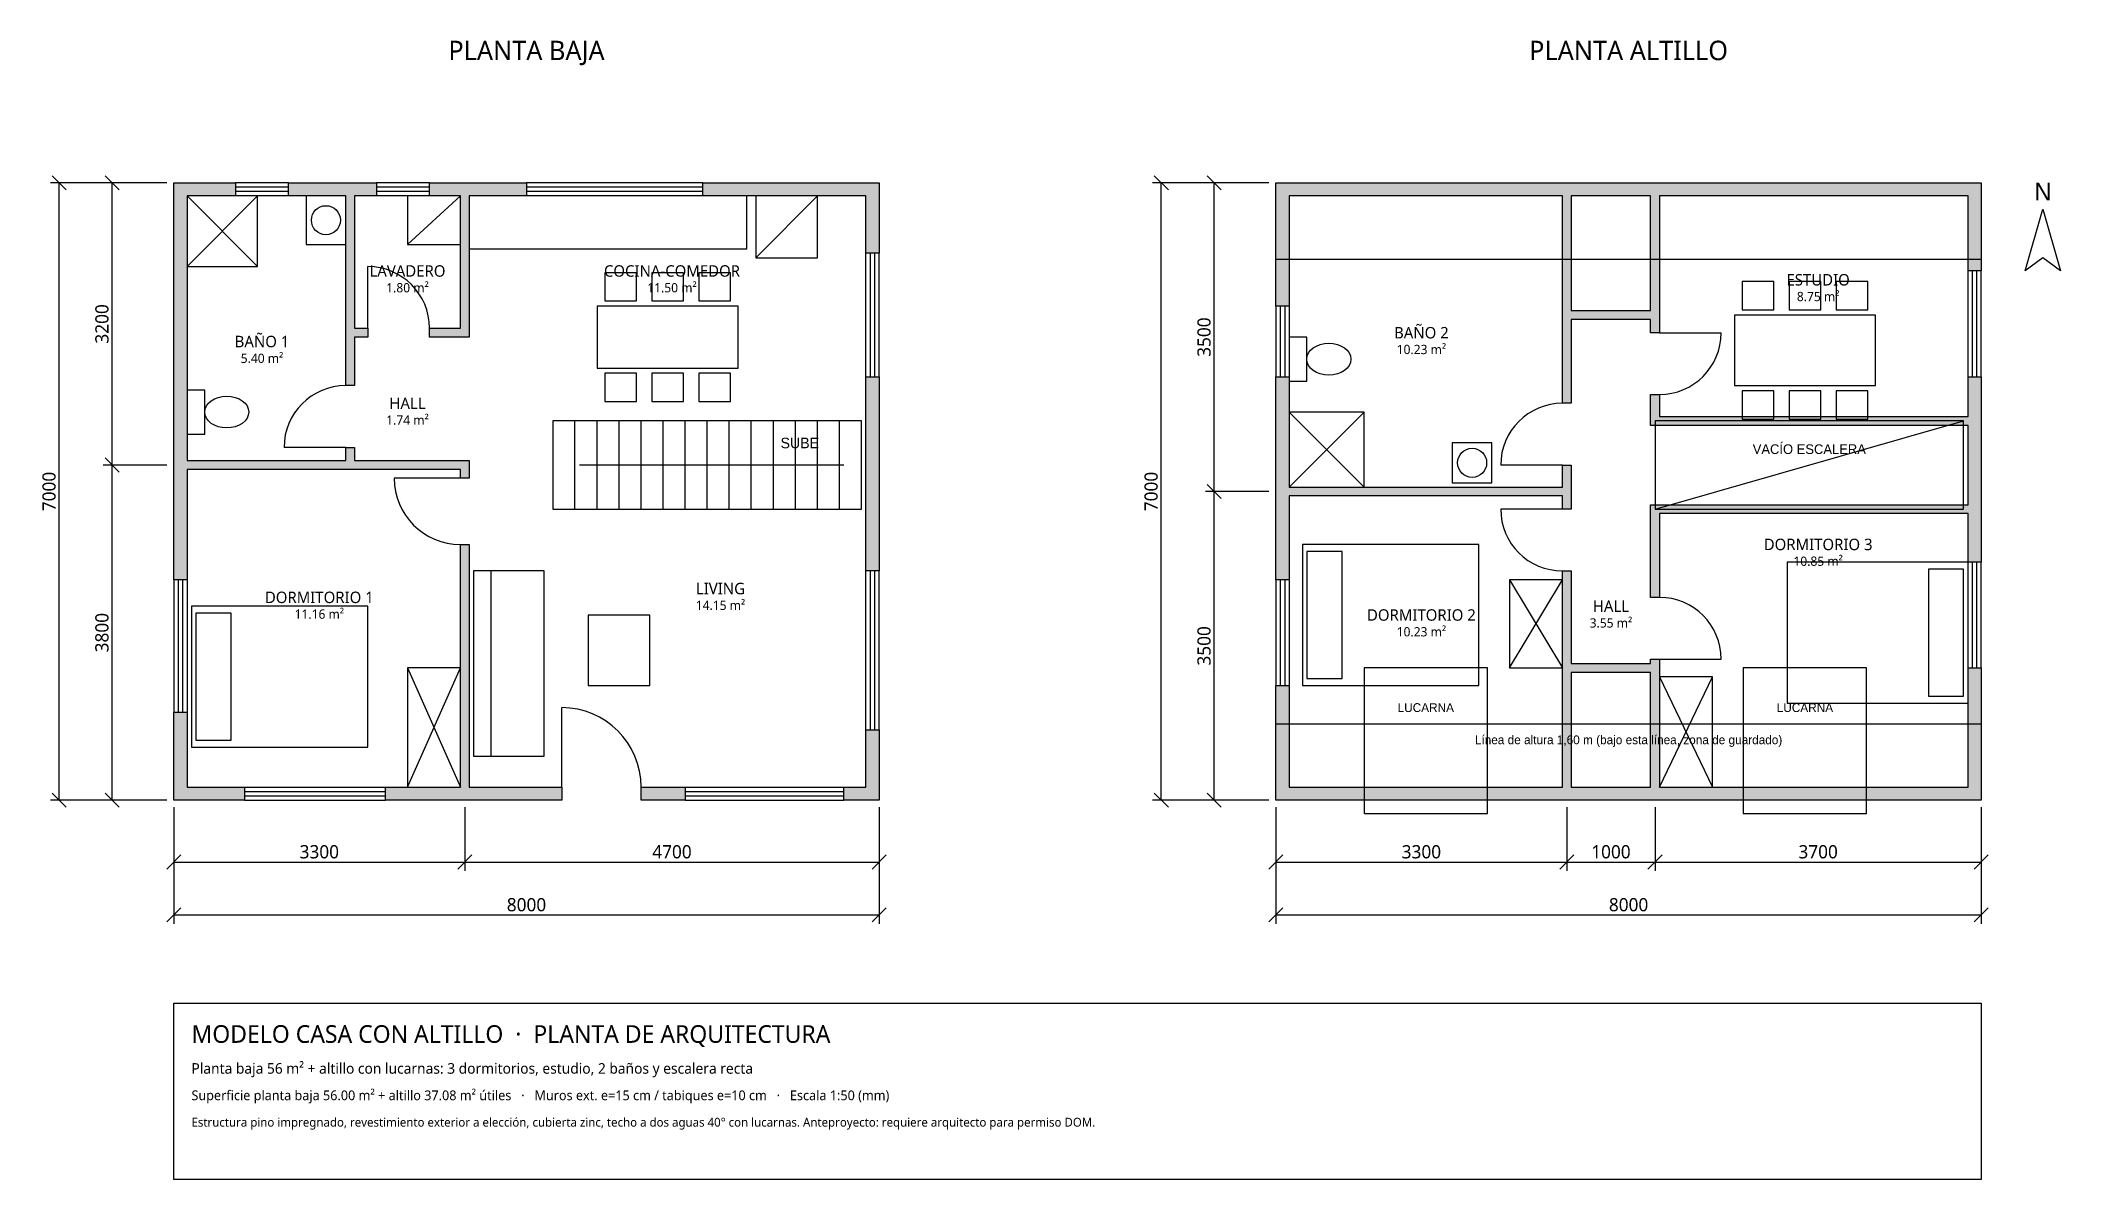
# Model space of a CAD drawing. Header units: millimetres. Extents: x -1513 to 21400, y -4300 to 8613.
import ezdxf
from ezdxf.enums import TextEntityAlignment as Align

# ---------------------------------------------------------------- set-up
doc = ezdxf.new("R2010")
doc.units = ezdxf.units.MM
doc.linetypes.add('DASHED', pattern=[1.524, 1.27, -0.254])
for name, color, linetype in [('ARTEFACTOS', 6, 'Continuous'), ('AUXILIAR', 30, 'Continuous'), ('COTAS', 1, 'Continuous'), ('MOBILIARIO', 8, 'Continuous'), ('MUROS', 7, 'Continuous'), ('PUERTAS', 3, 'Continuous'), ('ROTULO', 7, 'Continuous'), ('TEXTO', 2, 'Continuous'), ('VENTANAS', 4, 'Continuous')]:
    doc.layers.add(name, color=color, linetype=linetype)
doc.styles.add('OpenSans', font='OpenSans-Regular.ttf')
doc.dimstyles.new('COTAS', dxfattribs={"dimtxt": 150, "dimasz": 0, "dimexe": 100, "dimexo": 80, "dimgap": 40, "dimtad": 1, "dimdec": 0, "dimtxsty": 'OpenSans', "dimtsz": 80, "dimcen": 2.5, "dimclrd": 1, "dimclre": 1, "dimazin": 3, "dimtfac": 1, "dimtmove": 0, "dimatfit": 3})

msp = doc.modelspace()

# ---------------------------------------------------------------- hatches: boundary and pattern name
at = {"layer": 'MUROS'}
h = msp.add_hatch(color=252, dxfattribs=at)
h.dxf.hatch_style = 1
h.paths.add_polyline_path([(0, 3750), (0, 3850), (0, 7000), (700, 7000), (700, 6850), (150, 6850), (150, 3850), (1950, 3850), (1950, 4000), (2050, 4000), (2050, 3850), (3250, 3850), (3350, 3850), (3350, 3750), (3350, 3650), (3250, 3650), (3250, 3750), (2050, 3750), (1950, 3750), (150, 3750), (150, 2500), (0, 2500)])
h = msp.add_hatch(color=252, dxfattribs=at)
h.dxf.hatch_style = 1
h.paths.add_polyline_path([(1950, 7000), (2050, 7000), (2300, 7000), (2300, 6850), (2050, 6850), (2050, 5350), (2200, 5350), (2200, 5250), (2050, 5250), (2050, 4700), (1950, 4700), (1950, 5250), (1950, 5350), (1950, 6850), (1300, 6850), (1300, 7000)])
h = msp.add_hatch(color=252, dxfattribs=at)
h.dxf.hatch_style = 1
h.paths.add_polyline_path([(3250, 7000), (3350, 7000), (4000, 7000), (4000, 6850), (3350, 6850), (3350, 5350), (3350, 5250), (3250, 5250), (2900, 5250), (2900, 5350), (3250, 5350), (3250, 6850), (2900, 6850), (2900, 7000)])
h = msp.add_hatch(color=252, dxfattribs=at)
h.dxf.hatch_style = 1
h.paths.add_polyline_path([(8000, 7000), (8000, 6200), (7850, 6200), (7850, 6850), (6000, 6850), (6000, 7000)])
h = msp.add_hatch(color=252, dxfattribs=at)
h.dxf.hatch_style = 1
h.paths.add_polyline_path([(12500, 7000), (15750, 7000), (15850, 7000), (16750, 7000), (16850, 7000), (20500, 7000), (20500, 6000), (20350, 6000), (20350, 6850), (16850, 6850), (16850, 5550), (16850, 5450), (16850, 5300), (16750, 5300), (16750, 5450), (15850, 5450), (15850, 4500), (15750, 4500), (15750, 5450), (15750, 5550), (15750, 6850), (12650, 6850), (12650, 5600), (12500, 5600)])
h.paths.add_polyline_path([(16750, 5550), (16750, 6850), (15850, 6850), (15850, 5550)], flags=16)
h = msp.add_hatch(color=252, dxfattribs=at)
h.dxf.hatch_style = 1
h.paths.add_polyline_path([(8000, 2600), (7850, 2600), (7850, 4800), (8000, 4800)])
h = msp.add_hatch(color=252, dxfattribs=at)
h.dxf.hatch_style = 1
h.paths.add_polyline_path([(12500, 3450), (12500, 3550), (12500, 4800), (12650, 4800), (12650, 3550), (15750, 3550), (15750, 3800), (15850, 3800), (15850, 3550), (15850, 3450), (15850, 3300), (15750, 3300), (15750, 3450), (12650, 3450), (12650, 2500), (12500, 2500)])
h = msp.add_hatch(color=252, dxfattribs=at)
h.dxf.hatch_style = 1
h.paths.add_polyline_path([(20500, 2700), (20350, 2700), (20350, 3250), (16850, 3250), (16850, 2300), (16750, 2300), (16750, 3250), (16750, 3350), (16850, 3350), (20350, 3350), (20350, 4250), (16850, 4250), (16750, 4250), (16750, 4350), (16750, 4600), (16850, 4600), (16850, 4350), (20350, 4350), (20350, 4800), (20500, 4800), (20500, 4350), (20500, 4250), (20500, 3350), (20500, 3250)])
h = msp.add_hatch(color=252, dxfattribs=at)
h.dxf.hatch_style = 1
h.paths.add_polyline_path([(3350, 0), (3250, 0), (2400, 0), (2400, 150), (3250, 150), (3250, 2900), (3350, 2900), (3350, 150), (4400, 150), (4400, 0)])
h = msp.add_hatch(color=252, dxfattribs=at)
h.dxf.hatch_style = 1
h.paths.add_polyline_path([(20500, 0), (16850, 0), (16750, 0), (15850, 0), (15750, 0), (12500, 0), (12500, 1300), (12650, 1300), (12650, 150), (15750, 150), (15750, 1450), (15750, 1550), (15750, 2600), (15850, 2600), (15850, 1550), (16750, 1550), (16750, 1600), (16850, 1600), (16850, 1550), (16850, 1450), (16850, 150), (20350, 150), (20350, 1500), (20500, 1500)])
h.paths.add_polyline_path([(15850, 1450), (15850, 150), (16750, 150), (16750, 1450)], flags=16)
h = msp.add_hatch(color=252, dxfattribs=at)
h.dxf.hatch_style = 1
h.paths.add_polyline_path([(0, 1000), (150, 1000), (150, 150), (800, 150), (800, 0), (0, 0)])
h = msp.add_hatch(color=252, dxfattribs=at)
h.dxf.hatch_style = 1
h.paths.add_polyline_path([(8000, 0), (7600, 0), (7600, 150), (7850, 150), (7850, 800), (8000, 800)])
h = msp.add_hatch(color=252, dxfattribs=at)
h.dxf.hatch_style = 1
h.paths.add_polyline_path([(5300, 0), (5300, 150), (5800, 150), (5800, 0)])

# ---------------------------------------------------------------- linework, layer by layer
at = {"layer": 'ARTEFACTOS'}
for p, q in [((150, 6050), (950, 6850)), ((150, 6850), (950, 6050)), ((2650, 6300), (3250, 6850)), ((6600, 6150), (7300, 6850)), ((12650, 3550), (13500, 4400)), ((12650, 4400), (13500, 3550))]:
    msp.add_line(p, q, dxfattribs=at)
for points in [[(150, 6050), (950, 6050), (950, 6850), (150, 6850)], [(1500, 6300), (1950, 6300), (1950, 6850), (1500, 6850)], [(2650, 6300), (3250, 6300), (3250, 6850), (2650, 6850)], [(6600, 6150), (7300, 6150), (7300, 6850), (6600, 6850)], [(12650, 4750), (12850, 4750), (12850, 5250), (12650, 5250)], [(150, 4150), (350, 4150), (350, 4650), (150, 4650)], [(12650, 3550), (13500, 3550), (13500, 4400), (12650, 4400)], [(14500, 3600), (14950, 3600), (14950, 4050), (14500, 4050)]]:
    msp.add_lwpolyline(points, close=True, dxfattribs=at)
for centre in [(1725, 6575), (14725, 3825)]:
    msp.add_circle(centre, 165, dxfattribs=at)
for centre in [(13100, 5000), (600, 4400)]:
    msp.add_ellipse(centre, major_axis=(250, 0), ratio=0.72, dxfattribs=at)
at = {"layer": 'AUXILIAR', "linetype": 'DASHED'}
for p, q in [((12500, 6134.9), (20500, 6134.9)), ((12500, 865.1), (20500, 865.1))]:
    msp.add_line(p, q, dxfattribs=at)
at = {"layer": 'AUXILIAR'}
for p, q in [((4550, 3300), (4550, 4300)), ((4800, 3300), (4800, 4300)), ((5050, 3300), (5050, 4300)), ((5300, 3300), (5300, 4300)), ((5550, 3300), (5550, 4300)), ((5800, 3300), (5800, 4300)), ((6050, 3300), (6050, 4300)), ((6300, 3300), (6300, 4300)), ((6550, 3300), (6550, 4300)), ((6800, 3300), (6800, 4300)), ((7050, 3300), (7050, 4300)), ((7300, 3300), (7300, 4300)), ((7550, 3300), (7550, 4300)), ((16800, 3300), (20300, 4300)), ((7600, 3800), (4600, 3800))]:
    msp.add_line(p, q, dxfattribs=at)
msp.add_lwpolyline([(4300, 3300), (7800, 3300), (7800, 4300), (4300, 4300)], close=True, dxfattribs=at)
at = {"layer": 'AUXILIAR', "linetype": 'DASHED'}
for points in [[(16800, 3300), (20300, 3300), (20300, 4300), (16800, 4300)], [(13500, -150), (14900, -150), (14900, 1500), (13500, 1500)], [(17800, -150), (19200, -150), (19200, 1500), (17800, 1500)]]:
    msp.add_lwpolyline(points, close=True, dxfattribs=at)
at = {"layer": 'MOBILIARIO'}
for p, q in [((15150, 1500), (15750, 2500)), ((15150, 2500), (15750, 1500)), ((2650, 150), (3250, 1500)), ((2650, 1500), (3250, 150)), ((16850, 150), (17450, 1400)), ((16850, 1400), (17450, 150))]:
    msp.add_line(p, q, dxfattribs=at)
for points in [[(3350, 6250), (6500, 6250), (6500, 6850), (3350, 6850)], [(4886.7, 5660), (5246.7, 5660), (5246.7, 5980), (4886.7, 5980)], [(5420, 5660), (5780, 5660), (5780, 5980), (5420, 5980)], [(5953.3, 5660), (6313.3, 5660), (6313.3, 5980), (5953.3, 5980)], [(17786.7, 5560), (18146.7, 5560), (18146.7, 5880), (17786.7, 5880)], [(18320, 5560), (18680, 5560), (18680, 5880), (18320, 5880)], [(18853.3, 5560), (19213.3, 5560), (19213.3, 5880), (18853.3, 5880)], [(4800, 4900), (6400, 4900), (6400, 5600), (4800, 5600)], [(17700, 4700), (19300, 4700), (19300, 5500), (17700, 5500)], [(4886.7, 4520), (5246.7, 4520), (5246.7, 4840), (4886.7, 4840)], [(5420, 4520), (5780, 4520), (5780, 4840), (5420, 4840)], [(5953.3, 4520), (6313.3, 4520), (6313.3, 4840), (5953.3, 4840)], [(17786.7, 4320), (18146.7, 4320), (18146.7, 4640), (17786.7, 4640)], [(18320, 4320), (18680, 4320), (18680, 4640), (18320, 4640)], [(18853.3, 4320), (19213.3, 4320), (19213.3, 4640), (18853.3, 4640)], [(12800, 1300), (14800, 1300), (14800, 2900), (12800, 2900)], [(12850, 1380), (13250, 1380), (13250, 2820), (12850, 2820)], [(3400, 500), (4200, 500), (4200, 2600), (3400, 2600)], [(3400, 500), (3600, 500), (3600, 2600), (3400, 2600)], [(18300, 1100), (20350, 1100), (20350, 2700), (18300, 2700)], [(19900, 1180), (20300, 1180), (20300, 2620), (19900, 2620)], [(15150, 1500), (15750, 1500), (15750, 2500), (15150, 2500)], [(200, 600), (2200, 600), (2200, 2200), (200, 2200)], [(250, 680), (650, 680), (650, 2120), (250, 2120)], [(4700, 1300), (5400, 1300), (5400, 2100), (4700, 2100)], [(2650, 150), (3250, 150), (3250, 1500), (2650, 1500)], [(16850, 150), (17450, 150), (17450, 1400), (16850, 1400)]]:
    msp.add_lwpolyline(points, close=True, dxfattribs=at)
at = {"layer": 'MUROS'}
for points in [[(0, 3750), (0, 3850), (0, 7000), (700, 7000), (700, 6850), (150, 6850), (150, 3850), (1950, 3850), (1950, 4000), (2050, 4000), (2050, 3850), (3250, 3850), (3350, 3850), (3350, 3750), (3350, 3650), (3250, 3650), (3250, 3750), (2050, 3750), (1950, 3750), (150, 3750), (150, 2500), (0, 2500), (0, 3750)], [(1950, 7000), (2050, 7000), (2300, 7000), (2300, 6850), (2050, 6850), (2050, 5350), (2200, 5350), (2200, 5250), (2050, 5250), (2050, 4700), (1950, 4700), (1950, 5250), (1950, 5350), (1950, 6850), (1300, 6850), (1300, 7000), (1950, 7000)], [(3250, 7000), (3350, 7000), (4000, 7000), (4000, 6850), (3350, 6850), (3350, 5350), (3350, 5250), (3250, 5250), (2900, 5250), (2900, 5350), (3250, 5350), (3250, 6850), (2900, 6850), (2900, 7000), (3250, 7000)], [(8000, 7000), (8000, 6200), (7850, 6200), (7850, 6850), (6000, 6850), (6000, 7000), (8000, 7000)], [(12500, 7000), (15750, 7000), (15850, 7000), (16750, 7000), (16850, 7000), (20500, 7000), (20500, 6000), (20350, 6000), (20350, 6850), (16850, 6850), (16850, 5550), (16850, 5450), (16850, 5300), (16750, 5300), (16750, 5450), (15850, 5450), (15850, 4500), (15750, 4500), (15750, 5450), (15750, 5550), (15750, 6850), (12650, 6850), (12650, 5600), (12500, 5600), (12500, 7000)], [(16750, 5550), (16750, 6850), (15850, 6850), (15850, 5550), (16750, 5550)], [(8000, 2600), (7850, 2600), (7850, 4800), (8000, 4800), (8000, 2600)], [(12500, 3450), (12500, 3550), (12500, 4800), (12650, 4800), (12650, 3550), (15750, 3550), (15750, 3800), (15850, 3800), (15850, 3550), (15850, 3450), (15850, 3300), (15750, 3300), (15750, 3450), (12650, 3450), (12650, 2500), (12500, 2500), (12500, 3450)], [(20500, 2700), (20350, 2700), (20350, 3250), (16850, 3250), (16850, 2300), (16750, 2300), (16750, 3250), (16750, 3350), (16850, 3350), (20350, 3350), (20350, 4250), (16850, 4250), (16750, 4250), (16750, 4350), (16750, 4600), (16850, 4600), (16850, 4350), (20350, 4350), (20350, 4800), (20500, 4800), (20500, 4350), (20500, 4250), (20500, 3350), (20500, 3250), (20500, 2700)], [(3350, 0), (3250, 0), (2400, 0), (2400, 150), (3250, 150), (3250, 2900), (3350, 2900), (3350, 150), (4400, 150), (4400, 0), (3350, 0)], [(20500, 0), (16850, 0), (16750, 0), (15850, 0), (15750, 0), (12500, 0), (12500, 1300), (12650, 1300), (12650, 150), (15750, 150), (15750, 1450), (15750, 1550), (15750, 2600), (15850, 2600), (15850, 1550), (16750, 1550), (16750, 1600), (16850, 1600), (16850, 1550), (16850, 1450), (16850, 150), (20350, 150), (20350, 1500), (20500, 1500), (20500, 0)], [(15850, 1450), (15850, 150), (16750, 150), (16750, 1450), (15850, 1450)], [(0, 1000), (150, 1000), (150, 150), (800, 150), (800, 0), (0, 0), (0, 1000)], [(8000, 0), (7600, 0), (7600, 150), (7850, 150), (7850, 800), (8000, 800), (8000, 0)], [(5300, 0), (5300, 150), (5800, 150), (5800, 0), (5300, 0)]]:
    msp.add_lwpolyline(points, close=True, dxfattribs=at)
at = {"layer": 'PUERTAS'}
for p, q in [((2200, 5350), (2200, 6050)), ((16850, 5300), (17550, 5300)), ((1950, 4000), (1250, 4000)), ((15750, 3800), (15050, 3800)), ((3250, 3650), (2500, 3650)), ((15750, 3300), (15050, 3300)), ((16850, 1600), (17550, 1600)), ((4400, 150), (4400, 1050))]:
    msp.add_line(p, q, dxfattribs=at)
for centre, radius, start, end in [((2200, 5350), 700, 0, 90), ((16850, 5300), 700, -90, 0), ((1950, 4000), 700, 90, 180), ((15750, 3800), 700, 90, 180), ((3250, 3650), 750, 180, -90), ((15750, 3300), 700, 180, -90), ((16850, 1600), 700, 0, 90), ((4400, 150), 900, 0, 90)]:
    msp.add_arc(centre, radius, start, end, dxfattribs=at)
at = {"layer": 'ROTULO'}
for points in [[(21200, 6700), (21400, 6000), (21200, 6150), (21000, 6000)], [(0, -2300), (20500, -2300), (20500, -4300), (0, -4300)]]:
    msp.add_lwpolyline(points, close=True, dxfattribs=at)
at = {"layer": 'VENTANAS'}
for p, q in [((1300, 7000), (700, 7000)), ((1300, 6950), (700, 6950)), ((1300, 6900), (700, 6900)), ((2900, 7000), (2300, 7000)), ((2900, 6950), (2300, 6950)), ((2900, 6900), (2300, 6900)), ((6000, 7000), (4000, 7000)), ((6000, 6950), (4000, 6950)), ((6000, 6900), (4000, 6900)), ((1300, 6850), (700, 6850)), ((2900, 6850), (2300, 6850)), ((6000, 6850), (4000, 6850)), ((7850, 4800), (7850, 6200)), ((7900, 4800), (7900, 6200)), ((7950, 4800), (7950, 6200)), ((8000, 4800), (8000, 6200)), ((20350, 4800), (20350, 6000)), ((20400, 4800), (20400, 6000)), ((20450, 4800), (20450, 6000)), ((20500, 4800), (20500, 6000)), ((12500, 5600), (12500, 4800)), ((12550, 5600), (12550, 4800)), ((12600, 5600), (12600, 4800)), ((12650, 5600), (12650, 4800)), ((7850, 800), (7850, 2600)), ((7900, 800), (7900, 2600)), ((7950, 800), (7950, 2600)), ((8000, 800), (8000, 2600)), ((20350, 1500), (20350, 2700)), ((20400, 1500), (20400, 2700)), ((20450, 1500), (20450, 2700)), ((20500, 1500), (20500, 2700)), ((0, 2500), (0, 1000)), ((50, 2500), (50, 1000)), ((100, 2500), (100, 1000)), ((150, 2500), (150, 1000)), ((12500, 2500), (12500, 1300)), ((12550, 2500), (12550, 1300)), ((12600, 2500), (12600, 1300)), ((12650, 2500), (12650, 1300)), ((800, 150), (2400, 150)), ((800, 100), (2400, 100)), ((800, 50), (2400, 50)), ((800, 0), (2400, 0)), ((5800, 150), (7600, 150)), ((5800, 100), (7600, 100)), ((5800, 50), (7600, 50)), ((5800, 0), (7600, 0))]:
    msp.add_line(p, q, dxfattribs=at)

# ---------------------------------------------------------------- texts
at = {"layer": 'ROTULO'}
msp.add_text('N', height=200, dxfattribs=at).set_placement((21200, 6900), align=Align.MIDDLE_CENTER)
at = {"layer": 'ROTULO', "style": 'OpenSans'}
for s, height, p in [('MODELO CASA CON ALTILLO  ·  PLANTA DE ARQUITECTURA', 200, (200, -2750)), ('Planta baja 56 m² + altillo con lucarnas: 3 dormitorios, estudio, 2 baños y escalera recta', 120, (200, -3100)), ('Superficie planta baja 56.00 m² + altillo 37.08 m² útiles   ·   Muros ext. e=15 cm / tabiques e=10 cm   ·   Escala 1:50 (mm)', 110, (200, -3400)), ('Estructura pino impregnado, revestimiento exterior a elección, cubierta zinc, techo a dos aguas 40° con lucarnas. Anteproyecto: requiere arquitecto para permiso DOM.', 100, (200, -3700))]:
    msp.add_text(s, height=height, dxfattribs=at).set_placement(p)
at = {"layer": 'TEXTO', "style": 'OpenSans'}
for s, height, p in [('PLANTA BAJA', 220, (4000, 8500)), ('PLANTA ALTILLO', 220, (16500, 8500)), ('LAVADERO', 130, (2650, 6000)), ('COCINA-COMEDOR', 130, (5650, 6000)), ('ESTUDIO', 130, (18650, 5900)), ('1.80 m²', 105, (2650, 5810)), ('11.50 m²', 105, (5650, 5810)), ('8.75 m²', 105, (18650, 5710)), ('BAÑO 1', 130, (1000, 5200)), ('BAÑO 2', 130, (14150, 5300)), ('5.40 m²', 105, (1000, 5010)), ('10.23 m²', 105, (14150, 5110)), ('1.74 m²', 105, (2650, 4310)), ('HALL', 130, (2650, 4500)), ('DORMITORIO 3', 130, (18650, 2900)), ('10.85 m²', 105, (18650, 2710)), ('DORMITORIO 1', 130, (1650, 2300)), ('LIVING', 130, (6200, 2400)), ('11.16 m²', 105, (1650, 2110)), ('14.15 m²', 105, (6200, 2210)), ('DORMITORIO 2', 130, (14150, 2100)), ('3.55 m²', 105, (16300, 2010)), ('HALL', 130, (16300, 2200)), ('10.23 m²', 105, (14150, 1910))]:
    msp.add_text(s, height=height, dxfattribs=at).set_placement(p, align=Align.MIDDLE_CENTER)
at = {"layer": 'TEXTO'}
for s, height, p in [('SUBE', 120, (7100, 4050)), ('VACÍO ESCALERA', 110, (18550, 3980)), ('LUCARNA', 100, (14200, 1050)), ('LUCARNA', 100, (18500, 1050)), ('Línea de altura 1,60 m (bajo esta línea, zona de guardado)', 100, (16500, 685.1))]:
    msp.add_text(s, height=height, dxfattribs=at).set_placement(p, align=Align.MIDDLE_CENTER)

# ---------------------------------------------------------------- dimensions: what is measured, and where the dimension line sits
at = {"layer": 'COTAS'}
for base, p1, p2 in [((-1300, 0), (0, 0), (0, 7000)), ((-700, 3800), (0, 3800), (0, 7000)), ((11200, 0), (12500, 0), (12500, 7000)), ((11800, 3500), (12500, 3500), (12500, 7000)), ((-700, 0), (0, 0), (0, 3800)), ((11800, 0), (12500, 0), (12500, 3500))]:
    msp.add_linear_dim(base=base, p1=p1, p2=p2, angle=90, dimstyle='COTAS', dxfattribs=at).render()
for base, p1, p2 in [((0, -1300), (0, 0), (8000, 0)), ((0, -700), (0, 0), (3300, 0)), ((3300, -700), (3300, 0), (8000, 0)), ((12500, -1300), (12500, 0), (20500, 0)), ((12500, -700), (12500, 0), (15800, 0)), ((15800, -700), (15800, 0), (16800, 0)), ((16800, -700), (16800, 0), (20500, 0))]:
    msp.add_linear_dim(base=base, p1=p1, p2=p2, dimstyle='COTAS', dxfattribs=at).render()

doc.saveas('drawing.dxf')
